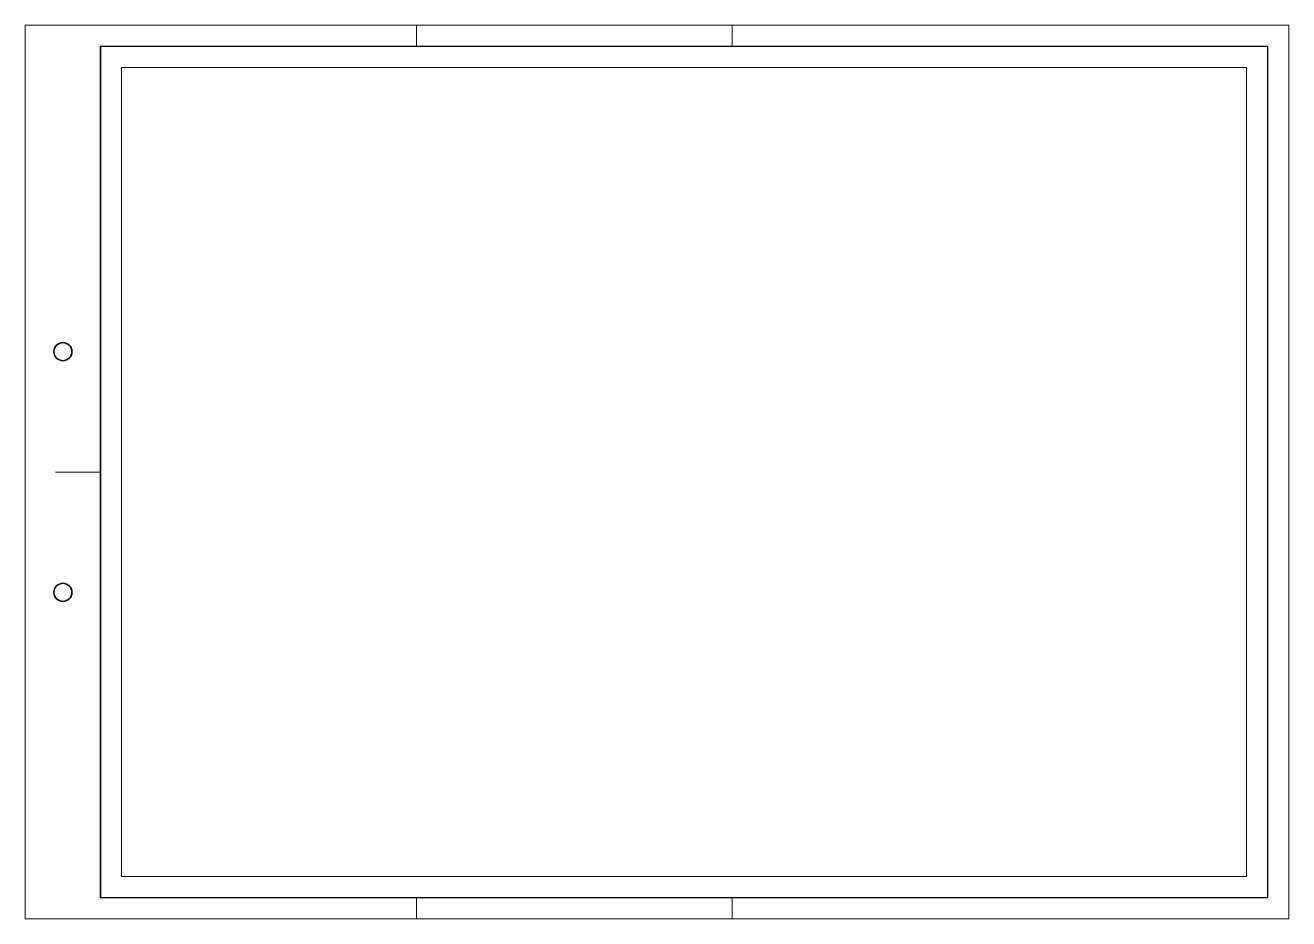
# Paper-space layout 'F-A3' of a CAD drawing. Extents: x 0 to 0.42, y 0 to 0.297.
import ezdxf

# ---------------------------------------------------------------- set-up
doc = ezdxf.new("R2010")
doc.units = 0
doc.header["$LTSCALE"] = 0.01
doc.layers.add('Formatos', color=7, linetype='Continuous', lineweight=20)
doc.layers.add('Viewports', color=1, linetype='Continuous', lineweight=15, true_color=0xff0000, plot=False)

# ---------------------------------------------------------------- blocks, each defined once
blk = doc.blocks.new('Formato_A3')
blk.add_line((0.025, 0.1485), (0.01, 0.1485))
blk.add_lwpolyline([(0, 0), (0.42, 0), (0.42, 0.297), (0, 0.297), (0, 0)], close=True)
for points in [[(0.13, 0.29), (0.13, 0.297)], [(0.235, 0.29), (0.235, 0.297)], [(0.13, 0.007), (0.13, 0)], [(0.235, 0.007), (0.235, 0)]]:
    blk.add_lwpolyline(points)
at = {"const_width": 0.0005}
blk.add_lwpolyline([(0.025, 0.007), (0.413, 0.007), (0.413, 0.29), (0.025, 0.29)], close=True, dxfattribs=at)
at = {"color": 7, "linetype": 'Continuous', "lineweight": 35}
for centre in [(0.0125, 0.1885), (0.0125, 0.1085)]:
    blk.add_circle(centre, 0.003, dxfattribs=at)

psp = doc.layouts.new('F-A3')

# ---------------------------------------------------------------- block references
at = {"layer": 'Formatos'}
psp.add_blockref('Formato_A3', (0, 0), dxfattribs=at)

# ---------------------------------------------------------------- viewports
at = {"layer": 'Viewports', "view_target_point": (112.26704, 42.05)}
psp.add_viewport(center=(0.219, 0.1485), size=(0.374, 0.269), view_center_point=(-62.26704, -2.05), view_height=67.25, dxfattribs=at)

doc.saveas('drawing.dxf')
